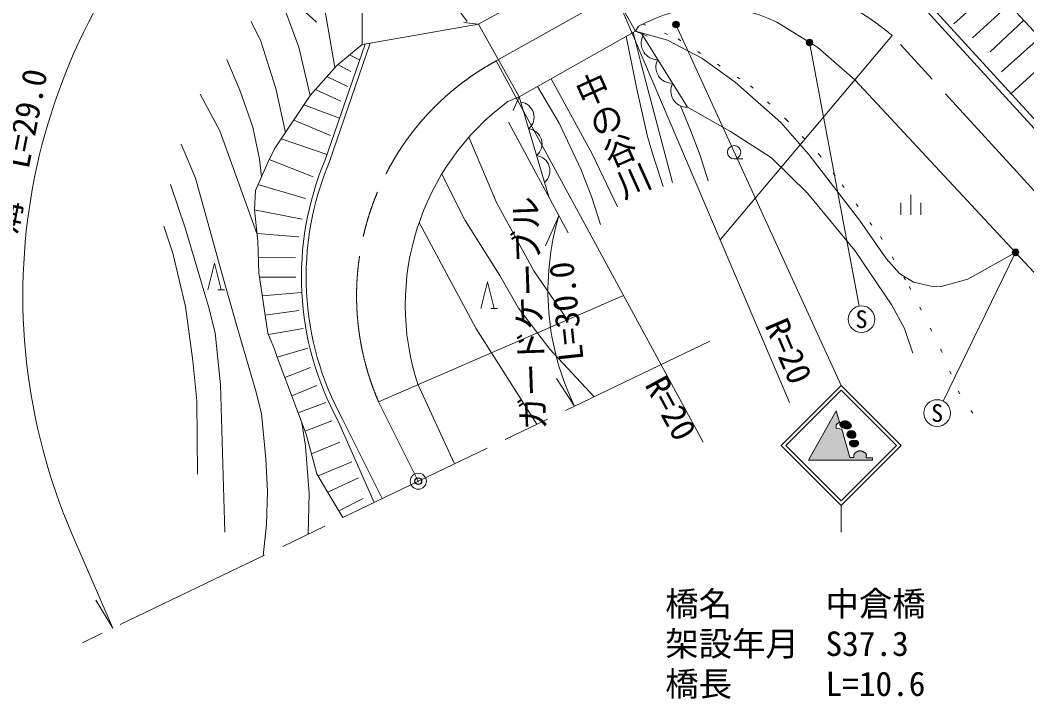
# Model space of a CAD drawing. Units: millimetres, scale not verified. Extents: x 40000 to 680000, y 20000 to 380000.
# Drawn here: x 377810 to 453212, y 259174 to 309841 of the extents above; entities that cross this region are included whole.
import ezdxf
from ezdxf.enums import TextEntityAlignment as Align

# ---------------------------------------------------------------- set-up
doc = ezdxf.new("R2010")
doc.units = ezdxf.units.MM
doc.header["$LTSCALE"] = 1000
doc.header["$PDMODE"] = 32
doc.header["$PDSIZE"] = 500
doc.linetypes.add('CHAIN', pattern=[18.5, 12, -1.5, 3.5, -1.5])
doc.linetypes.add('DOTTED', pattern=[1.75, 0.25, -1.5])
for name, color, linetype, lineweight in [('M-BGD', 7, 'Continuous', 13), ('M-BMK', 2, 'CHAIN', 13), ('M-BMK-SRVR', 3, 'Continuous', 13), ('M-STR-HTXT', 7, 'Continuous', 13), ('M-STR-STR1', 1, 'Continuous', 13), ('M-STR-STRC', 7, 'Continuous', 13)]:
    doc.layers.add(name, color=color, linetype=linetype, lineweight=lineweight)
doc.layers.add('M-BMK-HTXT', color=7, linetype='Continuous')
doc.layers.add('M-OTRS', color=6, linetype='Continuous')
doc.styles.add('@ＭＳ ゴシック', font='')
doc.styles.add('ＭＳ ゴシック', font='')
doc.styles.get('@ＭＳ ゴシック').set_extended_font_data('@MS Gothic')
doc.styles.get('ＭＳ ゴシック').set_extended_font_data('MS Gothic')

msp = doc.modelspace()

# ---------------------------------------------------------------- hatches: boundary and pattern name
at = {"layer": 'M-STR-HTXT'}
for points in [[(427153, 309641, -1), (426714, 309402, -1)], [(436789, 307965, -0.41421), (436726, 308313, -0.41421), (437075, 308376, -1)], [(452118, 292376, -0.41421), (452276, 292693, -0.41421), (452592, 292535, -1)]]:
    msp.add_hatch(color=256, dxfattribs=at).paths.add_polyline_path(points)
at = {"layer": 'M-STR-STRC'}
for points in [[(441177, 277109), (441178, 277119), (441178, 277129), (441178, 277139), (441179, 277149), (441179, 277159), (441180, 277169), (441181, 277180), (441182, 277195), (441184, 277210), (441186, 277225), (441188, 277240), (441190, 277255), (441191, 277270), (441191, 277284), (441190, 277299), (441188, 277313), (441186, 277326), (441180, 277342), (441173, 277358), (441164, 277372), (441153, 277386), (441141, 277400), (441128, 277413), (441115, 277426), (441100, 277438), (441085, 277450), (441070, 277461), (441039, 277482), (441008, 277502), (440976, 277520), (440944, 277536), (440912, 277550), (440878, 277562), (440845, 277572), (440811, 277580), (440776, 277586), (440741, 277589), (440705, 277589), (440669, 277587), (440632, 277583), (440596, 277576), (440560, 277566), (440525, 277554), (440492, 277540), (440460, 277523), (440429, 277504), (440401, 277482), (440384, 277468), (440368, 277452), (440353, 277436), (440339, 277419), (440325, 277402), (440312, 277384), (440299, 277366), (440286, 277348), (440273, 277329), (440261, 277310), (440261, 277101), (439951, 277101), (439345, 279229), (438926, 279294), (438926, 279547), (439171, 279778), (438941, 280586), (436867, 276885), (441639, 276885), (441639, 277079), (441177, 277079), (441177, 277096)], [(439998, 279617), (439982, 279636), (439965, 279655), (439937, 279684), (439908, 279711), (439879, 279735), (439848, 279758), (439817, 279778), (439785, 279796), (439752, 279812), (439718, 279825), (439683, 279835), (439648, 279843), (439611, 279847), (439574, 279846), (439537, 279842), (439501, 279834), (439465, 279823), (439429, 279809), (439393, 279793), (439358, 279775), (439322, 279755), (439287, 279734), (439268, 279721), (439252, 279704), (439238, 279686), (439226, 279666), (439217, 279644), (439210, 279623), (439205, 279601), (439203, 279579), (439204, 279559), (439208, 279540), (439210, 279530), (439214, 279522), (439218, 279513), (439223, 279504), (439229, 279496), (439235, 279487), (439242, 279478), (439249, 279468), (439257, 279457), (439265, 279446), (439283, 279422), (439301, 279401), (439319, 279384), (439337, 279369), (439356, 279355), (439374, 279344), (439393, 279334), (439413, 279325), (439432, 279317), (439453, 279309), (439498, 279292), (439546, 279275), (439596, 279260), (439647, 279248), (439698, 279239), (439749, 279235), (439800, 279236), (439850, 279243), (439898, 279257), (439943, 279280), (439962, 279292), (439980, 279306), (439997, 279322), (440013, 279338), (440027, 279356), (440039, 279374), (440049, 279393), (440057, 279413), (440063, 279433), (440066, 279453), (440066, 279474), (440063, 279495), (440057, 279516), (440049, 279537), (440039, 279558), (440027, 279578), (440013, 279598)], [(440399, 278843), (440392, 278867), (440384, 278892), (440373, 278915), (440360, 278938), (440346, 278959), (440330, 278980), (440313, 278999), (440294, 279016), (440273, 279033), (440251, 279048), (440229, 279061), (440205, 279072), (440181, 279082), (440156, 279089), (440130, 279095), (440104, 279099), (440078, 279101), (440052, 279102), (440027, 279100), (440002, 279097), (439977, 279092), (439953, 279085), (439930, 279077), (439907, 279067), (439885, 279056), (439865, 279043), (439845, 279029), (439827, 279013), (439815, 279001), (439804, 278989), (439794, 278976), (439784, 278962), (439775, 278948), (439767, 278933), (439759, 278918), (439753, 278903), (439747, 278887), (439741, 278871), (439739, 278861), (439736, 278850), (439734, 278840), (439732, 278830), (439731, 278819), (439731, 278809), (439731, 278799), (439732, 278789), (439733, 278779), (439736, 278769), (439753, 278727), (439777, 278688), (439808, 278654), (439845, 278623), (439886, 278597), (439930, 278575), (439978, 278558), (440028, 278545), (440078, 278537), (440129, 278534), (440154, 278535), (440179, 278536), (440204, 278540), (440228, 278544), (440250, 278551), (440272, 278560), (440293, 278570), (440312, 278583), (440329, 278598), (440345, 278616), (440356, 278631), (440366, 278647), (440376, 278664), (440384, 278681), (440390, 278698), (440396, 278716), (440400, 278735), (440403, 278753), (440405, 278772), (440405, 278791), (440403, 278817)], [(440602, 278100), (440607, 278115), (440610, 278130), (440613, 278145), (440613, 278160), (440612, 278178), (440608, 278197), (440603, 278215), (440595, 278233), (440586, 278250), (440575, 278267), (440563, 278282), (440550, 278297), (440536, 278310), (440521, 278322), (440502, 278335), (440482, 278345), (440462, 278353), (440441, 278360), (440419, 278365), (440397, 278369), (440374, 278372), (440351, 278375), (440327, 278376), (440303, 278377), (440264, 278378), (440226, 278377), (440188, 278375), (440151, 278370), (440115, 278362), (440080, 278352), (440046, 278340), (440015, 278324), (439985, 278305), (439957, 278283), (439947, 278272), (439938, 278259), (439931, 278246), (439925, 278231), (439921, 278216), (439918, 278200), (439916, 278184), (439916, 278169), (439917, 278153), (439919, 278139), (439924, 278121), (439931, 278105), (439940, 278090), (439950, 278075), (439962, 278061), (439975, 278047), (439990, 278032), (440006, 278017), (440023, 278001), (440040, 277984), (440063, 277963), (440085, 277945), (440107, 277930), (440130, 277917), (440152, 277907), (440175, 277899), (440197, 277894), (440220, 277891), (440244, 277889), (440267, 277889), (440298, 277892), (440328, 277897), (440359, 277904), (440389, 277913), (440419, 277925), (440448, 277940), (440476, 277956), (440503, 277975), (440528, 277996), (440551, 278020), (440561, 278032), (440571, 278045), (440580, 278058), (440588, 278072), (440596, 278086)]]:
    msp.add_hatch(color=256, dxfattribs=at).paths.add_polyline_path(points)

# ---------------------------------------------------------------- linework, layer by layer
at = {"layer": 'M-BGD'}
for p, q in [((450789, 312310), (447735, 309553)), ((451887, 311019), (449142, 308524)), ((423892, 309028), (424135, 309378)), ((452977, 309833), (450465, 307460)), ((454157, 308511), (451315, 305978)), ((400661, 299387), (403642, 308045)), ((402474, 307232), (403233, 306857)), ((455079, 307135), (452038, 304352)), ((401612, 306530), (402569, 306000)), ((400789, 305621), (402328, 304866)), ((399939, 304652), (401819, 303766)), ((414341, 303754), (415192, 304094)), ((415192, 304094), (417408, 296612)), ((399070, 303499), (401732, 302499)), ((398300, 302359), (401045, 301210)), ((397355, 300958), (400794, 299773)), ((396460, 299406), (399769, 298107)), ((431283, 299455), (431950, 299455)), ((395623, 297528), (399178, 296486)), ((444533, 295256), (444533, 296756)), ((395367, 295633), (398940, 294948)), ((443783, 295256), (443783, 296156)), ((445283, 295256), (445283, 296156)), ((395548, 293876), (398678, 293615)), ((395652, 292100), (398423, 292035)), ((395740, 290607), (398471, 290609)), ((392620, 289650), (393120, 289650)), ((395946, 289204), (398910, 289450)), ((396159, 287753), (398672, 288094)), ((413074, 288246), (413574, 288246)), ((396405, 286293), (399017, 286752)), ((397054, 284602), (399356, 285272)), ((397626, 283096), (399557, 283842)), ((398149, 281721), (400042, 282491)), ((410338, 276620), (407597, 282586)), ((398638, 280437), (400716, 281202)), ((399154, 279079), (401146, 279835)), ((404332, 273734), (401665, 279762)), ((404930, 274021), (401975, 279925)), ((399644, 277358), (401758, 278237)), ((400127, 275732), (402644, 276776)), ((400852, 274489), (403143, 275577)), ((401676, 273099), (403512, 274018))]:
    msp.add_line(p, q, dxfattribs=at)
for points in [[(429033, 318091), (430802, 320241), (433604, 323178), (435747, 324346), (437708, 324324), (439767, 323878), (441646, 322866), (442276, 322278), (443118, 321516), (443847, 321084), (446576, 318376), (448073, 316396), (449962, 313422), (450302, 313044), (451021, 311960), (454075, 308640)], [(402072, 317578), (402806, 315278), (403289, 313011), (403439, 310778), (403426, 308007)], [(399606, 315493), (400351, 312254), (401378, 306292)], [(396866, 312350), (397567, 310826), (398676, 307806), (399544, 304202)], [(475780, 278096), (470083, 283895), (445230, 311051)], [(445613, 311373), (470446, 284239), (476425, 278382)], [(395123, 309744), (395842, 308265), (396969, 304722), (397674, 301430)], [(400988, 299262), (404037, 308116), (412138, 309535)], [(434496, 309692), (437544, 307788), (440326, 305378), (463115, 280896), (465252, 278978), (467369, 277211), (469876, 275331), (472703, 273257), (477365, 270340), (479831, 268923), (484670, 266266), (489202, 264129), (494124, 262065), (499179, 260177), (506675, 257904), (510851, 256693)], [(423189, 308630), (423977, 304792), (424763, 301230), (425176, 299865), (425984, 297394)], [(423737, 308940), (424282, 306749), (426680, 297695)], [(423892, 309028), (426296, 308350), (428865, 306985), (431356, 305208), (434788, 302185), (436893, 299769), (440689, 294863), (442685, 291996), (443671, 290865), (444733, 290219), (446009, 289915), (446783, 289896), (448781, 290454), (452355, 292456)], [(424339, 308837), (427792, 303322), (431015, 301502), (434088, 299531), (436788, 296891), (440324, 292583), (443101, 288504), (444051, 286746), (444671, 284918)], [(401972, 272599), (400787, 274599), (400044, 275874), (399244, 278841), (397054, 284602), (396856, 285201), (396355, 286415), (395696, 290910), (395608, 293289), (395367, 295633), (395426, 297085), (396460, 299406), (396905, 300290), (399544, 304202), (401523, 306457), (403426, 308007), (404037, 308116)], [(393290, 306895), (394263, 304588), (395250, 301828), (395747, 299438), (395879, 298102)], [(417587, 305452), (420643, 299840), (422559, 295860)], [(416550, 304864), (418172, 302117), (419823, 298630), (420624, 296560), (421278, 294534)], [(391301, 304302), (392773, 301546), (395548, 293876)], [(427270, 303423), (428019, 301591), (428746, 299700), (429354, 297811)], [(411417, 301072), (413488, 296200), (416284, 291077), (418778, 287433)], [(389862, 300560), (390936, 298000), (393052, 290449), (394007, 287017), (395456, 282053), (395898, 280393), (396221, 276985), (396333, 274571), (396268, 272072), (396010, 269734)], [(409388, 298308), (411154, 294833), (413750, 290711), (415133, 288281), (417492, 285197), (420797, 281647)], [(389069, 297523), (390165, 294298), (391929, 288413), (392406, 286433), (392827, 282545), (393142, 271499)], [(388562, 294416), (389249, 292384), (390197, 288406), (390755, 284345), (391037, 281326), (391088, 275848)], [(407692, 294680), (411939, 286777), (416517, 279590)], [(391870, 289650), (392370, 291650), (392870, 289650)], [(412324, 288246), (412824, 290246), (413324, 288246)], [(398917, 279703), (399185, 277956), (399470, 274393), (399372, 271350)]]:
    msp.add_lwpolyline(points, dxfattribs=at)
at = {"layer": 'M-BGD', "linetype": 'DOTTED'}
msp.add_lwpolyline([(424452, 309550), (427097, 308436), (432522, 304922), (435181, 302402), (437661, 299786), (439380, 297502), (442246, 293631), (444404, 289905), (446770, 285178), (448057, 282077), (449606, 279732)], dxfattribs=at)
at = {"layer": 'M-BGD'}
msp.add_circle((431283, 299955), 500, dxfattribs=at)
for centre, radius, start, end in [((429614, 299671), 11147, 64.02351, 119.4414), ((425557, 308104), 1230, 153.55066, 270.55443), ((426646, 306325), 1220, 153.26404, 271.39543), ((427772, 304547), 1230, 152.9995, 270.55443), ((425653, 288492), 18997, 126.54392, 198.11138), ((415165, 302578), 1140, 310.07052, 82.93186), ((415759, 300574), 1140, 310.07052, 82.93186), ((421397, 290610), 22517, 157.05822, 208.80063), ((416353, 298569), 1140, 310.07052, 82.93186), ((421397, 290610), 22167, 157.0272, 208.81808)]:
    msp.add_arc(centre, radius, start, end, dxfattribs=at)
at = {"layer": 'M-BMK'}
for p, q in [((422400, 311801), (413463, 306786)), ((467701, 281811), (443130, 308684)), ((429472, 285816), (382478, 263231)), ((407634, 275321), (404658, 281268))]:
    msp.add_line(p, q, dxfattribs=at)
for centre, start, end in [((430233, 293398), 49.84287, 113.05619), ((423012, 289213), 118.52086, 203.40704)]:
    msp.add_arc(centre, 20000, start, end, dxfattribs=at)
at = {"layer": 'M-BMK-SRVR'}
msp.add_circle((407634, 275321), 600, dxfattribs=at)
at = {"layer": 'M-OTRS'}
msp.add_point((407634, 275321), dxfattribs=at)
msp.add_point((407634, 275321), dxfattribs=at)
at = {"layer": 'M-STR-HTXT'}
for p, q in [((411282, 309728), (392249, 336006)), ((400010, 309694), (381385, 326671)), ((422400, 311801), (435424, 281201)), ((426933, 309521), (439302, 282496)), ((443130, 308684), (430233, 293398)), ((436932, 308170), (440642, 288433)), ((413463, 306786), (428971, 278247)), ((414393, 302194), (418853, 293906)), ((418162, 295190), (417151, 292953)), ((452355, 292456), (446932, 281322)), ((404658, 281268), (423012, 289213)), ((419338, 280946), (417992, 282999)), ((384751, 264323), (381716, 271336)), ((384751, 264323), (383472, 266419))]:
    msp.add_line(p, q, dxfattribs=at)
for centre in [(426933, 309521), (436932, 308170), (452355, 292456)]:
    msp.add_circle(centre, 250, dxfattribs=at)
for centre, radius, start, end in [((423012, 289213), 45000, 135.92303, 203.40704), ((437006, 289574), 19663, 163.40413, 206.02775)]:
    msp.add_arc(centre, radius, start, end, dxfattribs=at)
at = {"layer": 'M-STR-STR1'}
for p, q in [((420884, 314390), (423892, 309028)), ((412138, 309535), (415192, 304094))]:
    msp.add_line(p, q, dxfattribs=at)
for points in [[(411032, 309673), (412138, 309535), (420884, 314390), (421023, 315351)], [(414733, 303077), (415192, 304094), (423892, 309028), (424786, 308646)]]:
    msp.add_lwpolyline(points, dxfattribs=at)
at = {"layer": 'M-STR-STRC'}
for p, q in [((434802, 277996), (439302, 282496)), ((435156, 277996), (439302, 282142)), ((443802, 277996), (439302, 282496)), ((443449, 277996), (439302, 282142)), ((436867, 276885), (438941, 280586)), ((438941, 280586), (439171, 279778)), ((439171, 279778), (438926, 279547)), ((438926, 279547), (438926, 279294)), ((438926, 279294), (439345, 279229)), ((439345, 279229), (439951, 277101)), ((434802, 277996), (439302, 273495)), ((435156, 277996), (439302, 273849)), ((439302, 273849), (443449, 277996)), ((439302, 273496), (443802, 277996)), ((441639, 276885), (436867, 276885)), ((439951, 277101), (440261, 277101)), ((440261, 277101), (440261, 277310)), ((441177, 277079), (441639, 277079)), ((441639, 277079), (441639, 276885)), ((439302, 273496), (439302, 271496))]:
    msp.add_line(p, q, dxfattribs=at)
for points in [[(436867, 276885), (441639, 276885), (441639, 277079), (441177, 277079), (441177, 277089), (441177, 277099), (441177, 277109), (441178, 277119), (441178, 277129), (441178, 277139), (441179, 277149), (441179, 277159), (441180, 277169), (441181, 277180), (441182, 277195), (441184, 277210), (441186, 277225), (441188, 277240), (441190, 277255), (441191, 277270), (441191, 277284), (441190, 277299), (441188, 277313), (441186, 277326), (441180, 277342), (441173, 277358), (441164, 277372), (441153, 277386), (441141, 277400), (441128, 277413), (441115, 277426), (441100, 277438), (441085, 277450), (441070, 277461), (441039, 277482), (441008, 277502), (440976, 277520), (440944, 277536), (440912, 277550), (440878, 277562), (440845, 277572), (440811, 277580), (440776, 277586), (440741, 277589), (440705, 277589), (440669, 277587), (440632, 277583), (440596, 277576), (440560, 277566), (440525, 277554), (440492, 277540), (440460, 277523), (440429, 277504), (440401, 277482), (440384, 277468), (440368, 277452), (440353, 277436), (440339, 277419), (440325, 277402), (440312, 277384), (440299, 277366), (440286, 277348), (440273, 277329), (440261, 277310), (440261, 277101), (439951, 277101), (439345, 279229), (438926, 279294), (438926, 279547), (439171, 279778), (438941, 280586)], [(439208, 279540), (439204, 279559), (439203, 279579), (439205, 279601), (439210, 279623), (439217, 279644), (439226, 279666), (439238, 279686), (439252, 279704), (439268, 279721), (439287, 279734), (439322, 279755), (439358, 279775), (439393, 279793), (439429, 279809), (439465, 279823), (439501, 279834), (439537, 279842), (439574, 279846), (439611, 279847), (439648, 279843), (439683, 279835), (439718, 279825), (439752, 279812), (439785, 279796), (439817, 279778), (439848, 279758), (439879, 279735), (439908, 279711), (439937, 279684), (439965, 279655), (439982, 279636), (439998, 279617), (440013, 279598), (440027, 279578), (440039, 279558), (440049, 279537), (440057, 279516), (440063, 279495), (440066, 279474), (440066, 279453), (440063, 279433), (440057, 279413), (440049, 279393), (440039, 279374), (440027, 279356), (440013, 279338), (439997, 279322), (439980, 279306), (439962, 279292), (439943, 279280), (439898, 279257), (439850, 279243), (439800, 279236), (439749, 279235), (439698, 279239), (439647, 279248), (439596, 279260), (439546, 279275), (439498, 279292), (439453, 279309), (439432, 279317), (439413, 279325), (439393, 279334), (439374, 279344), (439356, 279355), (439337, 279369), (439319, 279384), (439301, 279401), (439283, 279422), (439265, 279446), (439257, 279457), (439249, 279468), (439242, 279478), (439235, 279487), (439229, 279496), (439223, 279504), (439218, 279513), (439214, 279522), (439210, 279530)], [(439208, 279540), (439204, 279559), (439203, 279579), (439205, 279601), (439210, 279623), (439217, 279644), (439226, 279666), (439238, 279686), (439252, 279704), (439268, 279721), (439287, 279734), (439322, 279755), (439358, 279775), (439393, 279793), (439429, 279809), (439465, 279823), (439501, 279834), (439537, 279842), (439574, 279846), (439611, 279847), (439648, 279843), (439683, 279835), (439718, 279825), (439752, 279812), (439785, 279796), (439817, 279778), (439848, 279758), (439879, 279735), (439908, 279711), (439937, 279684), (439965, 279655), (439982, 279636), (439998, 279617), (440013, 279598), (440027, 279578), (440039, 279558), (440049, 279537), (440057, 279516), (440063, 279495), (440066, 279474), (440066, 279453), (440063, 279433), (440057, 279413), (440049, 279393), (440039, 279374), (440027, 279356), (440013, 279338), (439997, 279322), (439980, 279306), (439962, 279292), (439943, 279280), (439898, 279257), (439850, 279243), (439800, 279236), (439749, 279235), (439698, 279239), (439647, 279248), (439596, 279260), (439546, 279275), (439498, 279292), (439453, 279309), (439432, 279317), (439413, 279325), (439393, 279334), (439374, 279344), (439356, 279355), (439337, 279369), (439319, 279384), (439301, 279401), (439283, 279422), (439265, 279446), (439257, 279457), (439249, 279468), (439242, 279478), (439235, 279487), (439229, 279496), (439223, 279504), (439218, 279513), (439214, 279522), (439210, 279530)], [(440129, 278534), (440154, 278535), (440179, 278536), (440204, 278540), (440228, 278544), (440250, 278551), (440272, 278560), (440293, 278570), (440312, 278583), (440329, 278598), (440345, 278616), (440356, 278631), (440366, 278647), (440376, 278664), (440384, 278681), (440390, 278698), (440396, 278716), (440400, 278735), (440403, 278753), (440405, 278772), (440405, 278791), (440403, 278817), (440399, 278843), (440392, 278867), (440384, 278892), (440373, 278915), (440360, 278938), (440346, 278959), (440330, 278980), (440313, 278999), (440294, 279016), (440273, 279033), (440251, 279048), (440229, 279061), (440205, 279072), (440181, 279082), (440156, 279089), (440130, 279095), (440104, 279099), (440078, 279101), (440052, 279102), (440027, 279100), (440002, 279097), (439977, 279092), (439953, 279085), (439930, 279077), (439907, 279067), (439885, 279056), (439865, 279043), (439845, 279029), (439827, 279013), (439815, 279001), (439804, 278989), (439794, 278976), (439784, 278962), (439775, 278948), (439767, 278933), (439759, 278918), (439753, 278903), (439747, 278887), (439741, 278871), (439739, 278861), (439736, 278850), (439734, 278840), (439732, 278830), (439731, 278819), (439731, 278809), (439731, 278799), (439732, 278789), (439733, 278779), (439736, 278769), (439753, 278727), (439777, 278688), (439808, 278654), (439845, 278623), (439886, 278597), (439930, 278575), (439978, 278558), (440028, 278545), (440078, 278537)], [(440129, 278534), (440154, 278535), (440179, 278536), (440204, 278540), (440228, 278544), (440250, 278551), (440272, 278560), (440293, 278570), (440312, 278583), (440329, 278598), (440345, 278616), (440356, 278631), (440366, 278647), (440376, 278664), (440384, 278681), (440390, 278698), (440396, 278716), (440400, 278735), (440403, 278753), (440405, 278772), (440405, 278791), (440403, 278817), (440399, 278843), (440392, 278867), (440384, 278892), (440373, 278915), (440360, 278938), (440346, 278959), (440330, 278980), (440313, 278999), (440294, 279016), (440273, 279033), (440251, 279048), (440229, 279061), (440205, 279072), (440181, 279082), (440156, 279089), (440130, 279095), (440104, 279099), (440078, 279101), (440052, 279102), (440027, 279100), (440002, 279097), (439977, 279092), (439953, 279085), (439930, 279077), (439907, 279067), (439885, 279056), (439865, 279043), (439845, 279029), (439827, 279013), (439815, 279001), (439804, 278989), (439794, 278976), (439784, 278962), (439775, 278948), (439767, 278933), (439759, 278918), (439753, 278903), (439747, 278887), (439741, 278871), (439739, 278861), (439736, 278850), (439734, 278840), (439732, 278830), (439731, 278819), (439731, 278809), (439731, 278799), (439732, 278789), (439733, 278779), (439736, 278769), (439753, 278727), (439777, 278688), (439808, 278654), (439845, 278623), (439886, 278597), (439930, 278575), (439978, 278558), (440028, 278545), (440078, 278537)], [(439919, 278139), (439917, 278153), (439916, 278169), (439916, 278184), (439918, 278200), (439921, 278216), (439925, 278231), (439931, 278246), (439938, 278259), (439947, 278272), (439957, 278283), (439985, 278305), (440015, 278324), (440046, 278340), (440080, 278352), (440115, 278362), (440151, 278370), (440188, 278375), (440226, 278377), (440264, 278378), (440303, 278377), (440327, 278376), (440351, 278375), (440374, 278372), (440397, 278369), (440419, 278365), (440441, 278360), (440462, 278353), (440482, 278345), (440502, 278335), (440521, 278322), (440536, 278310), (440550, 278297), (440563, 278282), (440575, 278267), (440586, 278250), (440595, 278233), (440603, 278215), (440608, 278197), (440612, 278178), (440613, 278160), (440613, 278145), (440610, 278130), (440607, 278115), (440602, 278100), (440596, 278086), (440588, 278072), (440580, 278058), (440571, 278045), (440561, 278032), (440551, 278020), (440528, 277996), (440503, 277975), (440476, 277956), (440448, 277940), (440419, 277925), (440389, 277913), (440359, 277904), (440328, 277897), (440298, 277892), (440267, 277889), (440244, 277889), (440220, 277891), (440197, 277894), (440175, 277899), (440152, 277907), (440130, 277917), (440107, 277930), (440085, 277945), (440063, 277963), (440040, 277984), (440023, 278001), (440006, 278017), (439990, 278032), (439975, 278047), (439962, 278061), (439950, 278075), (439940, 278090), (439931, 278105), (439924, 278121)], [(439919, 278139), (439917, 278153), (439916, 278169), (439916, 278184), (439918, 278200), (439921, 278216), (439925, 278231), (439931, 278246), (439938, 278259), (439947, 278272), (439957, 278283), (439985, 278305), (440015, 278324), (440046, 278340), (440080, 278352), (440115, 278362), (440151, 278370), (440188, 278375), (440226, 278377), (440264, 278378), (440303, 278377), (440327, 278376), (440351, 278375), (440374, 278372), (440397, 278369), (440419, 278365), (440441, 278360), (440462, 278353), (440482, 278345), (440502, 278335), (440521, 278322), (440536, 278310), (440550, 278297), (440563, 278282), (440575, 278267), (440586, 278250), (440595, 278233), (440603, 278215), (440608, 278197), (440612, 278178), (440613, 278160), (440613, 278145), (440610, 278130), (440607, 278115), (440602, 278100), (440596, 278086), (440588, 278072), (440580, 278058), (440571, 278045), (440561, 278032), (440551, 278020), (440528, 277996), (440503, 277975), (440476, 277956), (440448, 277940), (440419, 277925), (440389, 277913), (440359, 277904), (440328, 277897), (440298, 277892), (440267, 277889), (440244, 277889), (440220, 277891), (440197, 277894), (440175, 277899), (440152, 277907), (440130, 277917), (440107, 277930), (440085, 277945), (440063, 277963), (440040, 277984), (440023, 278001), (440006, 278017), (439990, 278032), (439975, 278047), (439962, 278061), (439950, 278075), (439940, 278090), (439931, 278105), (439924, 278121)]]:
    msp.add_lwpolyline(points, close=True, dxfattribs=at)
msp.add_lwpolyline([(440261, 277310), (440273, 277329), (440286, 277348), (440299, 277366), (440312, 277384), (440325, 277402), (440339, 277419), (440353, 277436), (440368, 277452), (440384, 277468), (440401, 277482), (440429, 277504), (440460, 277523), (440492, 277540), (440525, 277554), (440560, 277566), (440596, 277576), (440632, 277583), (440669, 277587), (440705, 277589), (440741, 277589), (440776, 277586), (440811, 277580), (440845, 277572), (440878, 277562), (440912, 277550), (440944, 277536), (440976, 277520), (441008, 277502), (441039, 277482), (441070, 277461), (441085, 277450), (441100, 277438), (441115, 277426), (441128, 277413), (441141, 277400), (441153, 277386), (441164, 277372), (441173, 277358), (441180, 277342), (441186, 277326), (441188, 277313), (441190, 277299), (441191, 277284), (441191, 277270), (441190, 277255), (441188, 277240), (441186, 277225), (441184, 277210), (441182, 277195), (441181, 277180), (441180, 277169), (441179, 277159), (441179, 277149), (441178, 277139), (441178, 277129), (441178, 277119), (441177, 277109), (441177, 277099), (441177, 277089), (441177, 277079)], dxfattribs=at)
for centre in [(440827, 287450), (446495, 280423)]:
    msp.add_circle(centre, 1000, dxfattribs=at)

# ---------------------------------------------------------------- texts
at = {"layer": 'M-BMK-HTXT', "style": '@ＭＳ ゴシック'}
msp.add_text('中の谷川', height=1833, rotation=294.167, dxfattribs=at).set_placement((420142, 305804), align=Align.MIDDLE_LEFT)
at = {"layer": 'M-STR-HTXT', "style": 'ＭＳ ゴシック'}
for s, rotation, p in [('側\u3000溝\u3000L=29.0', 79, (378742, 297286)), ('ガードケーブル', 92, (417410, 287957))]:
    msp.add_text(s, height=1833, rotation=rotation, dxfattribs=at).set_placement(p, align=Align.BOTTOM_CENTER)
msp.add_text('L=30.0', height=1833, rotation=96, dxfattribs=at).set_placement((417800, 287929), align=Align.TOP_CENTER)
for s, rotation, p in [('R=20', 293.056, (433048, 286784)), ('橋名', 0.023, (426131, 264679)), ('中倉橋', 0.023, (438131, 264684)), ('架設年月', 0.023, (426132, 261679)), ('S37.3', 0.023, (438132, 261684)), ('橋長', 0.023, (426134, 258679)), ('L=10.6', 0.023, (438134, 258684))]:
    msp.add_text(s, height=1833, rotation=rotation, dxfattribs=at).set_placement(p, align=Align.BOTTOM_LEFT)
msp.add_text('R=20', height=1833, rotation=298.521, dxfattribs=at).set_placement((426162, 283416), align=Align.TOP_LEFT)
at = {"layer": 'M-STR-STRC', "style": 'ＭＳ ゴシック'}
for p in [(440827, 287450), (446495, 280423)]:
    msp.add_text('S', height=1320, dxfattribs=at).set_placement(p, align=Align.MIDDLE_CENTER)

doc.saveas('drawing.dxf')
